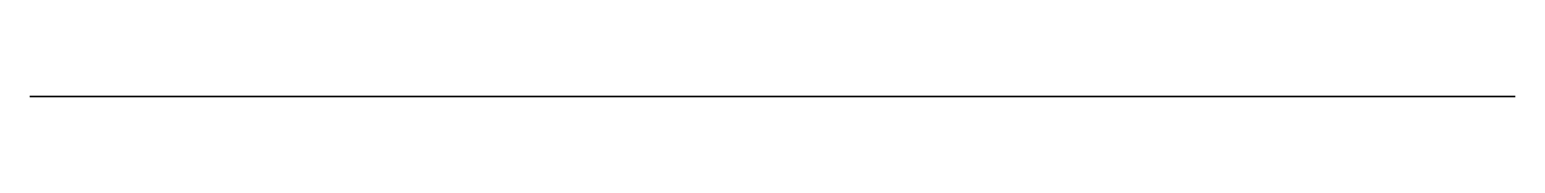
# Model space of a CAD drawing. Header units: metres. Extents: x -0.49 to 3.51, y 0 to 0.
import ezdxf

# ---------------------------------------------------------------- set-up
doc = ezdxf.new("R2010")
doc.units = ezdxf.units.M

msp = doc.modelspace()

# ---------------------------------------------------------------- linework, layer by layer
at = {"layer": 'GroundArrowLeft'}
msp.add_polyline3d([(0.509148, 0, -2.74139), (-0.490853, 0, -2.74139), (-0.490853, 0, 0.25861), (0.509148, 0, 1.25861), (2.00915, 0, 1.25861), (2.00915, 0, 2.25861), (3.50915, 0, 0.75861), (2.00915, 0, -0.74139), (2.00915, 0, 0.25861), (0.884147, 0, 0.25861), (0.509148, 0, -0.11639)], close=True, dxfattribs=at)

doc.saveas('drawing.dxf')
